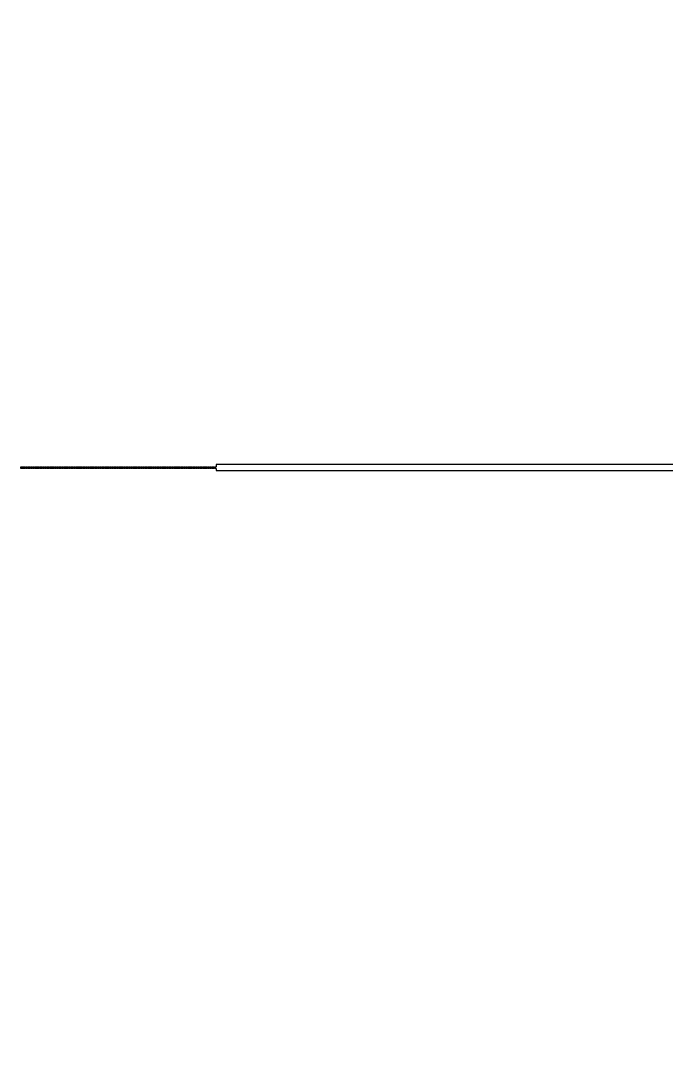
# Model space of a CAD drawing. Header units: inches. Extents: x 0 to 114300, y 0 to 114300.
# Drawn here: x 69260 to 70341, y 66103 to 67829 of the extents above; entities that cross this region are included whole.
import ezdxf

# ---------------------------------------------------------------- set-up
doc = ezdxf.new("R2010")
doc.units = ezdxf.units.IN
doc.header["$MEASUREMENT"] = 0

msp = doc.modelspace()

# ---------------------------------------------------------------- hatches: boundary and pattern name
h = msp.add_hatch()
h.set_pattern_fill('ANSI31', color=256, scale=100)
h.set_pattern_definition([(45, (-3636.992, -6350), (-8.8388348, 8.8388348), [])])
h.paths.add_polyline_path([(114300, 0), (0, 0), (0, 114300), (114300, 114300)])
edge = h.paths.add_edge_path(flags=16)
edge.add_arc((57150, 57150), 50800, 288.35844, 529.79531, ccw=False)
edge.add_line((73150, 8935.5), (41150, 8935.5))
edge.add_arc((57150, 57150), 50800, 190.20469, 251.64156, ccw=False)
edge.add_arc((57150, 57150), 50800, 169.79531, 190.20469, ccw=False)

# ---------------------------------------------------------------- linework, layer by layer
for points in [[(69260.9, 67079.6), (69260.9, 67082.6), (69263.9, 67082.6), (69263.9, 67079.6)], [(69264.9, 67079.6), (69264.9, 67082.6), (69267.9, 67082.6), (69267.9, 67079.6)], [(69268.9, 67079.6), (69268.9, 67082.6), (69271.9, 67082.6), (69271.9, 67079.6)], [(69272.9, 67079.6), (69272.9, 67082.6), (69275.9, 67082.6), (69275.9, 67079.6)], [(69276.9, 67079.6), (69276.9, 67082.6), (69279.9, 67082.6), (69279.9, 67079.6)], [(69280.9, 67079.6), (69280.9, 67082.6), (69283.9, 67082.6), (69283.9, 67079.6)], [(69284.9, 67079.6), (69284.9, 67082.6), (69287.9, 67082.6), (69287.9, 67079.6)], [(69288.9, 67079.6), (69288.9, 67082.6), (69291.9, 67082.6), (69291.9, 67079.6)], [(69292.9, 67079.6), (69292.9, 67082.6), (69295.9, 67082.6), (69295.9, 67079.6)], [(69296.9, 67079.6), (69296.9, 67082.6), (69299.9, 67082.6), (69299.9, 67079.6)], [(69300.9, 67079.6), (69300.9, 67082.6), (69303.9, 67082.6), (69303.9, 67079.6)], [(69304.9, 67079.6), (69304.9, 67082.6), (69307.9, 67082.6), (69307.9, 67079.6)], [(69308.9, 67079.6), (69308.9, 67082.6), (69311.9, 67082.6), (69311.9, 67079.6)], [(69312.9, 67079.6), (69312.9, 67082.6), (69315.9, 67082.6), (69315.9, 67079.6)], [(69316.9, 67079.6), (69316.9, 67082.6), (69319.9, 67082.6), (69319.9, 67079.6)], [(69320.9, 67079.6), (69320.9, 67082.6), (69323.9, 67082.6), (69323.9, 67079.6)], [(69324.9, 67079.6), (69324.9, 67082.6), (69327.9, 67082.6), (69327.9, 67079.6)], [(69328.9, 67079.6), (69328.9, 67082.6), (69331.9, 67082.6), (69331.9, 67079.6)], [(69332.9, 67079.6), (69332.9, 67082.6), (69335.9, 67082.6), (69335.9, 67079.6)], [(69336.9, 67079.6), (69336.9, 67082.6), (69339.9, 67082.6), (69339.9, 67079.6)], [(69340.9, 67079.6), (69340.9, 67082.6), (69343.9, 67082.6), (69343.9, 67079.6)], [(69344.9, 67079.6), (69344.9, 67082.6), (69347.9, 67082.6), (69347.9, 67079.6)], [(69348.9, 67079.6), (69348.9, 67082.6), (69351.9, 67082.6), (69351.9, 67079.6)], [(69352.9, 67079.6), (69352.9, 67082.6), (69355.9, 67082.6), (69355.9, 67079.6)], [(69356.9, 67079.6), (69356.9, 67082.6), (69359.9, 67082.6), (69359.9, 67079.6)], [(69360.9, 67079.6), (69360.9, 67082.6), (69363.9, 67082.6), (69363.9, 67079.6)], [(69364.9, 67079.6), (69364.9, 67082.6), (69367.9, 67082.6), (69367.9, 67079.6)], [(69368.9, 67079.6), (69368.9, 67082.6), (69371.9, 67082.6), (69371.9, 67079.6)], [(69372.9, 67079.6), (69372.9, 67082.6), (69375.9, 67082.6), (69375.9, 67079.6)], [(69376.9, 67079.6), (69376.9, 67082.6), (69379.9, 67082.6), (69379.9, 67079.6)], [(69380.9, 67079.6), (69380.9, 67082.6), (69383.9, 67082.6), (69383.9, 67079.6)], [(69384.9, 67079.6), (69384.9, 67082.6), (69387.9, 67082.6), (69387.9, 67079.6)], [(69388.9, 67079.6), (69388.9, 67082.6), (69391.9, 67082.6), (69391.9, 67079.6)], [(69392.9, 67079.6), (69392.9, 67082.6), (69395.9, 67082.6), (69395.9, 67079.6)], [(69396.9, 67079.6), (69396.9, 67082.6), (69399.9, 67082.6), (69399.9, 67079.6)], [(69400.9, 67079.6), (69400.9, 67082.6), (69403.9, 67082.6), (69403.9, 67079.6)], [(69404.9, 67079.6), (69404.9, 67082.6), (69407.9, 67082.6), (69407.9, 67079.6)], [(69408.9, 67079.6), (69408.9, 67082.6), (69411.9, 67082.6), (69411.9, 67079.6)], [(69412.9, 67079.6), (69412.9, 67082.6), (69415.9, 67082.6), (69415.9, 67079.6)], [(69416.9, 67079.6), (69416.9, 67082.6), (69419.9, 67082.6), (69419.9, 67079.6)], [(69420.9, 67079.6), (69420.9, 67082.6), (69423.9, 67082.6), (69423.9, 67079.6)], [(69424.9, 67079.6), (69424.9, 67082.6), (69427.9, 67082.6), (69427.9, 67079.6)], [(69428.9, 67079.6), (69428.9, 67082.6), (69431.9, 67082.6), (69431.9, 67079.6)], [(69432.9, 67079.6), (69432.9, 67082.6), (69435.9, 67082.6), (69435.9, 67079.6)], [(69436.9, 67079.6), (69436.9, 67082.6), (69439.9, 67082.6), (69439.9, 67079.6)], [(69440.9, 67079.6), (69440.9, 67082.6), (69443.9, 67082.6), (69443.9, 67079.6)], [(69444.9, 67079.6), (69444.9, 67082.6), (69447.9, 67082.6), (69447.9, 67079.6)], [(69448.9, 67079.6), (69448.9, 67082.6), (69451.9, 67082.6), (69451.9, 67079.6)], [(69452.9, 67079.6), (69452.9, 67082.6), (69455.9, 67082.6), (69455.9, 67079.6)], [(69456.9, 67079.6), (69456.9, 67082.6), (69459.9, 67082.6), (69459.9, 67079.6)], [(69460.9, 67079.6), (69460.9, 67082.6), (69463.9, 67082.6), (69463.9, 67079.6)], [(69464.9, 67079.6), (69464.9, 67082.6), (69467.9, 67082.6), (69467.9, 67079.6)], [(69468.9, 67079.6), (69468.9, 67082.6), (69471.9, 67082.6), (69471.9, 67079.6)], [(69472.9, 67079.6), (69472.9, 67082.6), (69475.9, 67082.6), (69475.9, 67079.6)], [(69476.9, 67079.6), (69476.9, 67082.6), (69479.9, 67082.6), (69479.9, 67079.6)], [(69480.9, 67079.6), (69480.9, 67082.6), (69483.9, 67082.6), (69483.9, 67079.6)], [(69484.9, 67079.6), (69484.9, 67082.6), (69487.9, 67082.6), (69487.9, 67079.6)], [(69488.9, 67079.6), (69488.9, 67082.6), (69491.9, 67082.6), (69491.9, 67079.6)], [(69492.9, 67079.6), (69492.9, 67082.6), (69495.9, 67082.6), (69495.9, 67079.6)], [(69496.9, 67079.6), (69496.9, 67082.6), (69499.9, 67082.6), (69499.9, 67079.6)], [(69500.9, 67079.6), (69500.9, 67082.6), (69503.9, 67082.6), (69503.9, 67079.6)], [(69504.9, 67079.6), (69504.9, 67082.6), (69507.9, 67082.6), (69507.9, 67079.6)], [(69508.9, 67079.6), (69508.9, 67082.6), (69511.9, 67082.6), (69511.9, 67079.6)], [(69512.9, 67079.6), (69512.9, 67082.6), (69515.9, 67082.6), (69515.9, 67079.6)], [(69516.9, 67079.6), (69516.9, 67082.6), (69519.9, 67082.6), (69519.9, 67079.6)], [(69520.9, 67079.6), (69520.9, 67082.6), (69523.9, 67082.6), (69523.9, 67079.6)], [(69524.9, 67079.6), (69524.9, 67082.6), (69527.9, 67082.6), (69527.9, 67079.6)], [(69528.9, 67079.6), (69528.9, 67082.6), (69531.9, 67082.6), (69531.9, 67079.6)], [(69532.9, 67079.6), (69532.9, 67082.6), (69535.9, 67082.6), (69535.9, 67079.6)], [(69536.9, 67079.6), (69536.9, 67082.6), (69539.9, 67082.6), (69539.9, 67079.6)], [(69540.9, 67079.6), (69540.9, 67082.6), (69543.9, 67082.6), (69543.9, 67079.6)], [(69544.9, 67079.6), (69544.9, 67082.6), (69547.9, 67082.6), (69547.9, 67079.6)], [(69548.9, 67079.6), (69548.9, 67082.6), (69551.9, 67082.6), (69551.9, 67079.6)], [(69552.9, 67079.6), (69552.9, 67082.6), (69555.9, 67082.6), (69555.9, 67079.6)], [(69556.9, 67079.6), (69556.9, 67082.6), (69559.9, 67082.6), (69559.9, 67079.6)], [(69560.9, 67079.6), (69560.9, 67082.6), (69563.9, 67082.6), (69563.9, 67079.6)], [(69564.9, 67079.6), (69564.9, 67082.6), (69567.9, 67082.6), (69567.9, 67079.6)], [(69568.9, 67079.6), (69568.9, 67082.6), (69571.9, 67082.6), (69571.9, 67079.6)], [(69572.9, 67079.6), (69572.9, 67082.6), (69575.9, 67082.6), (69575.9, 67079.6)], [(69576.9, 67079.6), (69576.9, 67082.6), (69579.9, 67082.6), (69579.9, 67079.6)], [(69580.9, 67079.6), (69580.9, 67082.6), (69583.9, 67082.6), (69583.9, 67079.6)]]:
    msp.add_lwpolyline(points, close=True)
for points in [[(69587.9, 67079.6), (69584.9, 67079.6), (69584.9, 67082.6), (69587.9, 67082.6)], [(71093.7, 67086.1), (69587.9, 67086.1), (69587.9, 67082.6)], [(69587.9, 67079.6), (69587.9, 67076.1), (71087.9, 67076.1)]]:
    msp.add_lwpolyline(points)

doc.saveas('drawing.dxf')
